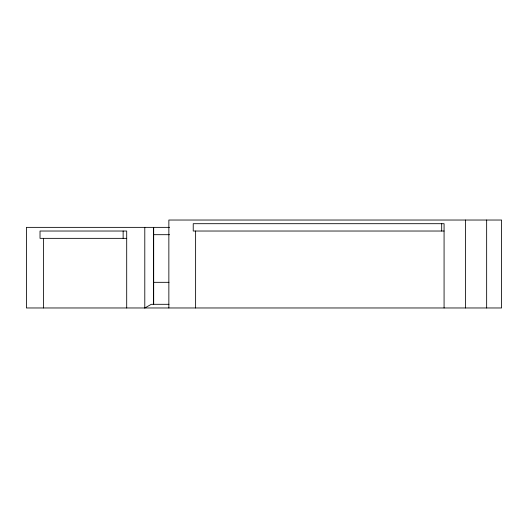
<?xml version="1.0" encoding="UTF-8"?>
<svg xmlns="http://www.w3.org/2000/svg" width="528" height="528" viewBox="0 0 528 528"><rect width="100%" height="100%" fill="white"/><g stroke="black" fill="none" stroke-linecap="round" stroke-linejoin="round"><path stroke-width="0.79" d="M144.837 307.969L151.292 304.306L169 304.306M169.547 227.363L26.4 227.363L26.4 307.969L501.6 307.969L501.6 220.031L168.854 220.031L168.854 307.969M444.074 231.026L193.228 231.026L193.228 223.694L444.074 223.694L444.074 307.969M153.595 234.689L169.554 234.689M126.7 238.352L40.022 238.352L40.022 231.026L126.7 231.026L126.7 307.969M153.681 282.322L168.973 282.322M486.651 220.031L486.651 307.969M465.544 220.031L465.544 307.969M441.685 223.694L441.685 231.026M195.617 231.026L195.617 307.969M153.681 227.363L153.681 304.306M153.595 227.363L153.595 304.676M144.791 227.363L144.791 307.969M123.136 231.026L123.136 238.352M43.586 238.352L43.586 307.969"/></g></svg>
